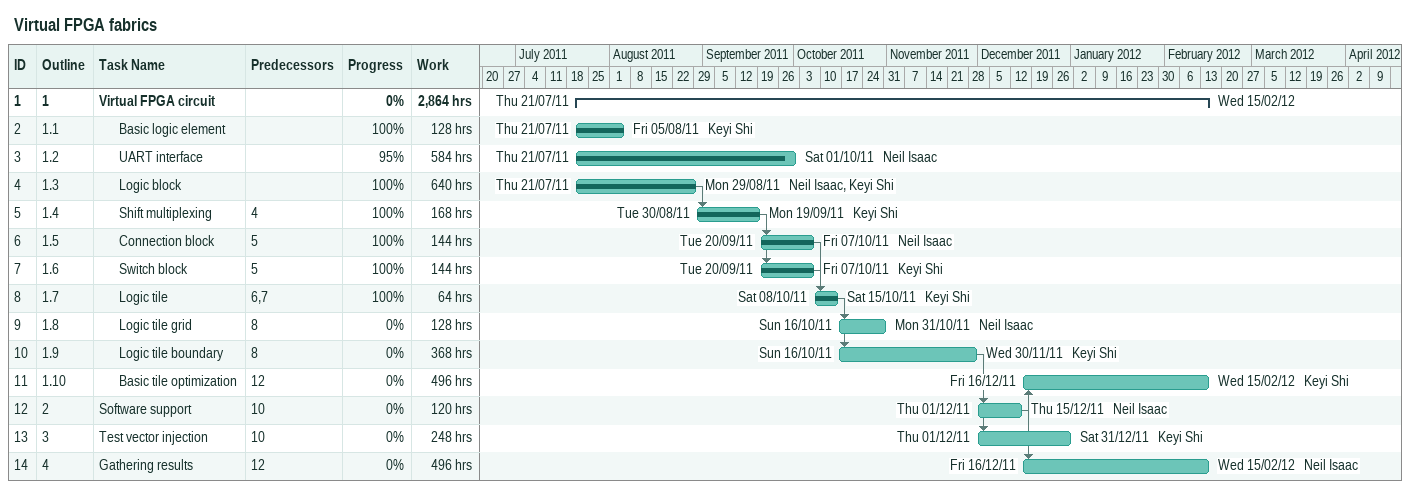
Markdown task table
Virtual FPGA fabrics

| ID | WBS | Task | Start | Finish | Predecessors | Resources | % complete | Work (h) |
|---|---|---|---|---|---|---|---|---|
| 1 | 1 | **Virtual FPGA circuit** | 2011-07-21 | 2012-02-15 |  |  | 0 | 2864 |
| 2 | 1.1 | Basic logic element | 2011-07-21 | 2011-08-05 |  | Keyi Shi | 100 | 128 |
| 3 | 1.2 | UART interface | 2011-07-21 | 2011-10-01 |  | Neil Isaac | 95 | 584 |
| 4 | 1.3 | Logic block | 2011-07-21 | 2011-08-29 |  | Neil Isaac, Keyi Shi | 100 | 640 |
| 5 | 1.4 | Shift multiplexing | 2011-08-30 | 2011-09-19 | 4 | Keyi Shi | 100 | 168 |
| 6 | 1.5 | Connection block | 2011-09-20 | 2011-10-07 | 5 | Neil Isaac | 100 | 144 |
| 7 | 1.6 | Switch block | 2011-09-20 | 2011-10-07 | 5 | Keyi Shi | 100 | 144 |
| 8 | 1.7 | Logic tile | 2011-10-08 | 2011-10-15 | 6, 7 | Keyi Shi | 100 | 64 |
| 9 | 1.8 | Logic tile grid | 2011-10-16 | 2011-10-31 | 8 | Neil Isaac | 0 | 128 |
| 10 | 1.9 | Logic tile boundary | 2011-10-16 | 2011-11-30 | 8 | Keyi Shi | 0 | 368 |
| 11 | 1.10 | Basic tile optimization | 2011-12-16 | 2012-02-15 | 12 | Keyi Shi | 0 | 496 |
| 12 | 2 | Software support | 2011-12-01 | 2011-12-15 | 10 | Neil Isaac | 0 | 120 |
| 13 | 3 | Test vector injection | 2011-12-01 | 2011-12-31 | 10 | Keyi Shi | 0 | 248 |
| 14 | 4 | Gathering results | 2011-12-16 | 2012-02-15 | 12 | Neil Isaac | 0 | 496 |
